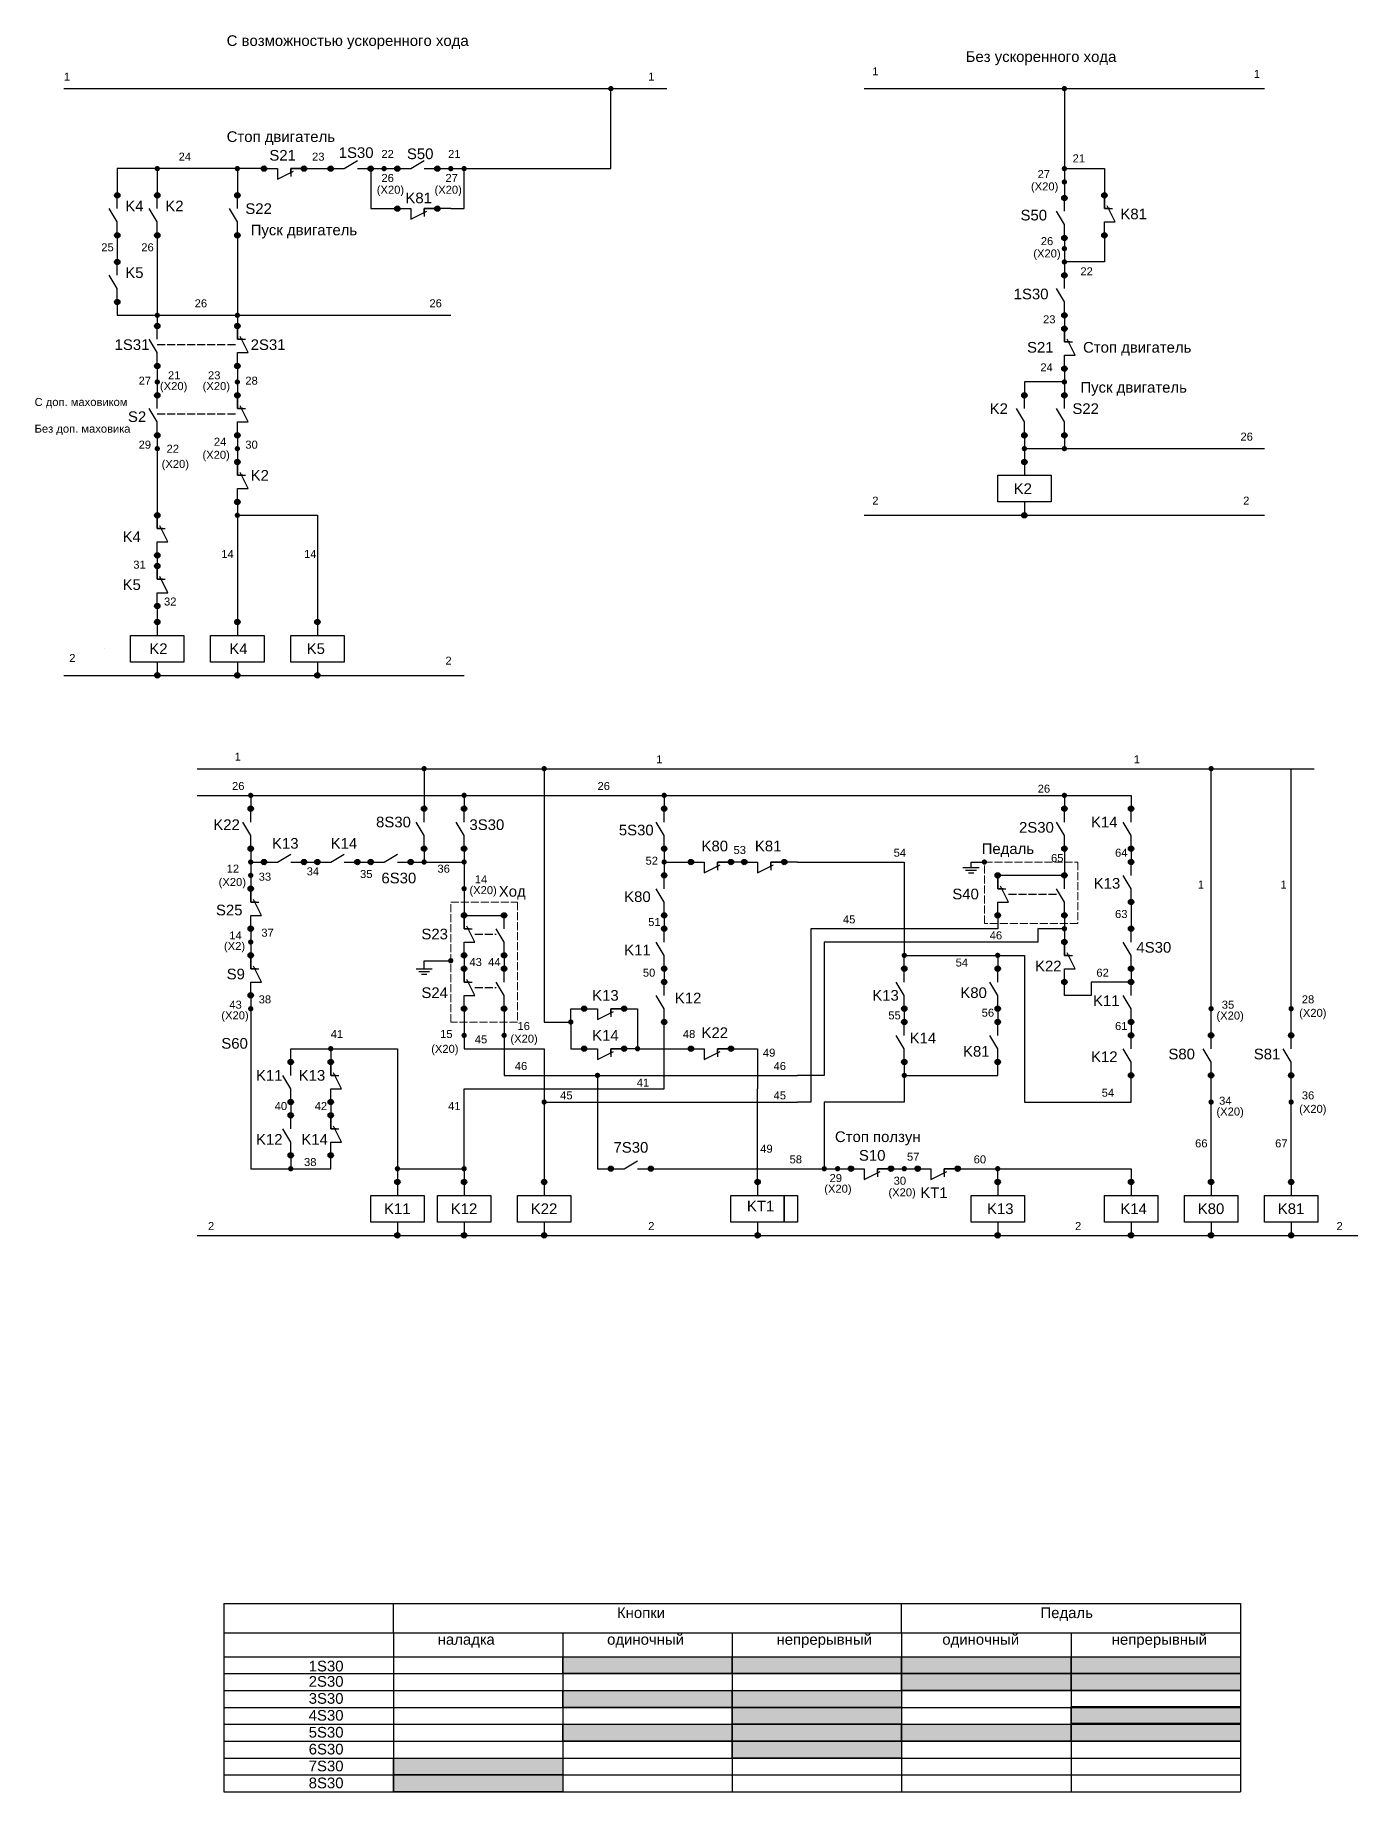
# Model space of a CAD drawing. Header units: millimetres. Extents: x -50 to 1825, y -550 to 600.
# Drawn here: x 414 to 910, y -509 to 150 of the extents above; entities that cross this region are included whole.
import ezdxf

# ---------------------------------------------------------------- set-up
doc = ezdxf.new("R2010")
doc.units = ezdxf.units.MM
doc.linetypes.add('ACAD_ISO02W100', pattern=[15, 12, -3])
doc.layers.get('0').update_dxf_attribs({"color": 250, "lineweight": 30})
for name, color, linetype, lineweight in [('Обозн.', 1, 'Continuous', 20), ('Провода', 5, 'Continuous', 20), ('Разъемы', 3, 'Continuous', 20)]:
    doc.layers.add(name, color=color, linetype=linetype, lineweight=lineweight)
doc.styles.get("Standard").update_dxf_attribs({"font": 'arial.ttf'})

# ---------------------------------------------------------------- blocks, each defined once
blk = doc.blocks.new('*U9')
h = blk.add_hatch(color=256)
h.dxf.hatch_style = 1
h.paths.add_polyline_path([(1, 0, 1), (-1, 0, 1)])
h = blk.add_hatch(color=256)
h.dxf.hatch_style = 1
h.paths.add_polyline_path([(1, 0, 1), (-1, 0, 1)])
h = blk.add_hatch(color=256)
h.dxf.hatch_style = 1
h.paths.add_polyline_path([(1, 0, 1), (-1, 0, 1)])
h = blk.add_hatch(color=256)
h.dxf.hatch_style = 1
h.paths.add_polyline_path([(16, 0, 1), (14, 0, 1)])
h = blk.add_hatch(color=256)
h.dxf.hatch_style = 1
h.paths.add_polyline_path([(16, 0, 1), (14, 0, 1)])
h = blk.add_hatch(color=256)
h.dxf.hatch_style = 1
h.paths.add_polyline_path([(16, 0, 1), (14, 0, 1)])
for points in [[(1, 0), (5, 0), (10, 3)], [(10, 0), (14, 0)]]:
    blk.add_lwpolyline(points)
for centre in [(0, 0), (0, 0), (0, 0), (15, 0), (15, 0), (15, 0)]:
    blk.add_circle(centre, 1)
blk = doc.blocks.new('*U8')
h = blk.add_hatch(color=256)
h.dxf.hatch_style = 1
h.paths.add_polyline_path([(1, 0, 1), (-1, 0, 1)])
h = blk.add_hatch(color=256)
h.dxf.hatch_style = 1
h.paths.add_polyline_path([(1, 0, 1), (-1, 0, 1)])
h = blk.add_hatch(color=256)
h.dxf.hatch_style = 1
h.paths.add_polyline_path([(16, 0, 1), (14, 0, 1)])
h = blk.add_hatch(color=256)
h.dxf.hatch_style = 1
h.paths.add_polyline_path([(16, 0, 1), (14, 0, 1)])
for points in [[(1, 0), (5, 0), (5, -4), (11, -1)], [(1, 0), (5, 0), (5, -4), (11, -1)], [(10, -2), (10, 0), (14, 0)], [(14, 0), (10, 0), (10, -3)]]:
    blk.add_lwpolyline(points)
for centre in [(0, 0), (0, 0), (15, 0), (15, 0)]:
    blk.add_circle(centre, 1)
blk = doc.blocks.new('Катушка')
at = {"true_color": 0xffffff}
h = blk.add_hatch(color=7, dxfattribs=at)
h.dxf.hatch_style = 1
h.paths.add_polyline_path([(1, 0, 1), (-1, 0, 1)])
h = blk.add_hatch(color=7, dxfattribs=at)
h.dxf.hatch_style = 1
h.paths.add_polyline_path([(1, -20, 1), (-1, -20, 1)])
for p, q in [((0, -1), (0, -5)), ((0, -15), (0, -19))]:
    blk.add_line(p, q)
blk.add_lwpolyline([(-10, -5), (10, -5), (10, -15), (-10, -15)], close=True)
for centre in [(0, 0), (0, -20)]:
    blk.add_circle(centre, 1)
blk = doc.blocks.new('Контакт')
h = blk.add_hatch(color=256)
h.dxf.hatch_style = 1
h.paths.add_polyline_path([(1, 0, 1), (-1, 0, 1)])
h = blk.add_hatch(color=256)
h.dxf.hatch_style = 1
h.paths.add_polyline_path([(1, 0, 1), (-1, 0, 1)])
h = blk.add_hatch(color=256)
h.dxf.hatch_style = 1
h.paths.add_polyline_path([(1, 0, 1), (-1, 0, 1)])
h = blk.add_hatch(color=256)
h.dxf.hatch_style = 1
h.paths.add_polyline_path([(16, 0, 1), (14, 0, 1)])
h = blk.add_hatch(color=256)
h.dxf.hatch_style = 1
h.paths.add_polyline_path([(16, 0, 1), (14, 0, 1)])
h = blk.add_hatch(color=256)
h.dxf.hatch_style = 1
h.paths.add_polyline_path([(16, 0, 1), (14, 0, 1)])
for points in [[(1, 0), (5, 0), (10, 3)], [(10, 0), (14, 0)]]:
    blk.add_lwpolyline(points)
for centre in [(0, 0), (0, 0), (0, 0), (15, 0), (15, 0), (15, 0)]:
    blk.add_circle(centre, 1)
blk = doc.blocks.new('*U12')
at = {"true_color": 0xffffff}
h = blk.add_hatch(color=7, dxfattribs=at)
h.dxf.hatch_style = 1
h.paths.add_polyline_path([(1, 0, 1), (-1, 0, 1)])
h = blk.add_hatch(color=7, dxfattribs=at)
h.dxf.hatch_style = 1
h.paths.add_polyline_path([(1, -20, 1), (-1, -20, 1)])
for p, q in [((0, -1), (0, -5)), ((0, -15), (0, -19))]:
    blk.add_line(p, q)
blk.add_lwpolyline([(-10, -5), (10, -5), (10, -15), (-10, -15)], close=True)
for centre in [(0, 0), (0, -20)]:
    blk.add_circle(centre, 1)
blk = doc.blocks.new('111')
blk.add_lwpolyline([(0, 0), (5, 0), (5, -10), (0, -10)], close=True)
blk = doc.blocks.new('*U13')
at = {"true_color": 0xffffff}
h = blk.add_hatch(color=7, dxfattribs=at)
h.dxf.hatch_style = 1
h.paths.add_polyline_path([(1, 0, 1), (-1, 0, 1)])
h = blk.add_hatch(color=7, dxfattribs=at)
h.dxf.hatch_style = 1
h.paths.add_polyline_path([(1, -20, 1), (-1, -20, 1)])
for p, q in [((0, -1), (0, -5)), ((0, -15), (0, -19))]:
    blk.add_line(p, q)
blk.add_lwpolyline([(-10, -5), (10, -5), (10, -15), (-10, -15)], close=True)
for centre in [(0, 0), (0, -20)]:
    blk.add_circle(centre, 1)
blk.add_blockref('111', (10, -5))
blk = doc.blocks.new('*T16')
at = {"color": 0, "linetype": 'ByBlock', "lineweight": -2, "transparency": 16777216}
for p, q in [((0, 0), (381, 0)), ((0, 0), (0, -70.67)), ((381, 0), (381, -70.67)), ((0, -11), (381, -11)), ((63.5, -11), (63.5, -70.67)), ((127, -11), (127, -70.67)), ((190.5, -11), (190.5, -70.67)), ((254, -11), (254, -70.67)), ((317.5, -11), (317.5, -70.67)), ((0, -20), (381, -20)), ((0, -26.33), (381, -26.33)), ((0, -32.67), (381, -32.67)), ((0, -39), (381, -39)), ((0, -45.33), (381, -45.33)), ((0, -51.67), (381, -51.67)), ((0, -58), (381, -58)), ((0, -64.33), (381, -64.33)), ((0, -70.67), (381, -70.67))]:
    blk.add_line(p, q, dxfattribs=at)

msp = doc.modelspace()

# ---------------------------------------------------------------- hatches: boundary and pattern name
h = msp.add_hatch(color=256)
h.dxf.hatch_style = 1
h.set_gradient(color1=(51, 51, 51), color2=(0, 0, 0), one_color=1)
edge = h.paths.add_edge_path()
edge.add_arc((630, 130), 1, 0, 360)
h = msp.add_hatch(color=256)
h.dxf.hatch_style = 1
h.set_gradient(color1=(51, 51, 51), color2=(0, 0, 0), one_color=1)
edge = h.paths.add_edge_path()
edge.add_arc((800, 130), 1, 0, 360)
h = msp.add_hatch(color=256)
h.dxf.hatch_style = 1
h.set_gradient(color1=(51, 51, 51), color2=(0, 0, 0), one_color=1)
edge = h.paths.add_edge_path()
edge.add_arc((460, 100), 1, 0, 360)
h = msp.add_hatch(color=256)
h.dxf.hatch_style = 1
h.set_gradient(color1=(51, 51, 51), color2=(0, 0, 0), one_color=1)
edge = h.paths.add_edge_path()
edge.add_arc((490, 100), 1, 0, 360)
h = msp.add_hatch(color=256)
h.dxf.hatch_style = 1
h.set_gradient(color1=(51, 51, 51), color2=(0, 0, 0), one_color=1)
edge = h.paths.add_edge_path()
edge.add_arc((545, 100), 1, 0, 360)
h = msp.add_hatch(color=256)
h.dxf.hatch_style = 1
h.set_gradient(color1=(51, 51, 51), color2=(0, 0, 0), one_color=1)
edge = h.paths.add_edge_path()
edge.add_arc((570, 100), 1, 0, 360)
h = msp.add_hatch(color=256)
h.dxf.hatch_style = 1
h.set_gradient(color1=(51, 51, 51), color2=(0, 0, 0), one_color=1)
edge = h.paths.add_edge_path()
edge.add_arc((575, 100), 1, 0, 360)
h = msp.add_hatch(color=256)
h.dxf.hatch_style = 1
h.set_gradient(color1=(51, 51, 51), color2=(0, 0, 0), one_color=1)
edge = h.paths.add_edge_path()
edge.add_arc((800, 100), 1, 0, 360)
h = msp.add_hatch(color=256)
h.dxf.hatch_style = 1
h.set_gradient(color1=(51, 51, 51), color2=(0, 0, 0), one_color=1)
edge = h.paths.add_edge_path()
edge.add_arc((800, 95), 1, 0, 360)
h = msp.add_hatch(color=256)
h.dxf.hatch_style = 1
h.set_gradient(color1=(51, 51, 51), color2=(0, 0, 0), one_color=1)
edge = h.paths.add_edge_path()
edge.add_arc((800, 70), 1, 0, 360)
h = msp.add_hatch(color=256)
h.dxf.hatch_style = 1
h.set_gradient(color1=(51, 51, 51), color2=(0, 0, 0), one_color=1)
edge = h.paths.add_edge_path()
edge.add_arc((800, 65), 1, 0, 360)
h = msp.add_hatch(color=256)
h.dxf.hatch_style = 1
h.set_gradient(color1=(51, 51, 51), color2=(0, 0, 0), one_color=1)
edge = h.paths.add_edge_path()
edge.add_arc((460, 45), 1, 0, 360)
h = msp.add_hatch(color=256)
h.dxf.hatch_style = 1
h.set_gradient(color1=(51, 51, 51), color2=(0, 0, 0), one_color=1)
edge = h.paths.add_edge_path()
edge.add_arc((490, 45), 1, 0, 360)
h = msp.add_hatch(color=256)
h.dxf.hatch_style = 1
h.set_gradient(color1=(51, 51, 51), color2=(0, 0, 0), one_color=1)
edge = h.paths.add_edge_path()
edge.add_arc((460, 20), 1, 0, 360)
h = msp.add_hatch(color=256)
h.dxf.hatch_style = 1
h.set_gradient(color1=(51, 51, 51), color2=(0, 0, 0), one_color=1)
edge = h.paths.add_edge_path()
edge.add_arc((490, 20), 1, 0, 360)
h = msp.add_hatch(color=256)
h.dxf.hatch_style = 1
h.set_gradient(color1=(51, 51, 51), color2=(0, 0, 0), one_color=1)
edge = h.paths.add_edge_path()
edge.add_arc((800, 20), 1, 0, 360)
h = msp.add_hatch(color=256)
h.dxf.hatch_style = 1
h.set_gradient(color1=(51, 51, 51), color2=(0, 0, 0), one_color=1)
edge = h.paths.add_edge_path()
edge.add_arc((460, -5), 1, 0, 360)
h = msp.add_hatch(color=256)
h.dxf.hatch_style = 1
h.set_gradient(color1=(51, 51, 51), color2=(0, 0, 0), one_color=1)
edge = h.paths.add_edge_path()
edge.add_arc((490, -5), 1, 0, 360)
h = msp.add_hatch(color=256)
h.dxf.hatch_style = 1
h.set_gradient(color1=(51, 51, 51), color2=(0, 0, 0), one_color=1)
edge = h.paths.add_edge_path()
edge.add_arc((785, -5), 1, 0, 360)
h = msp.add_hatch(color=256)
h.dxf.hatch_style = 1
h.set_gradient(color1=(51, 51, 51), color2=(0, 0, 0), one_color=1)
edge = h.paths.add_edge_path()
edge.add_arc((800, -5), 1, 0, 360)
h = msp.add_hatch(color=256)
h.dxf.hatch_style = 1
h.set_gradient(color1=(51, 51, 51), color2=(0, 0, 0), one_color=1)
edge = h.paths.add_edge_path()
edge.add_arc((490, -30), 1, 0, 360)
h = msp.add_hatch(color=256)
h.dxf.hatch_style = 1
h.set_gradient(color1=(51, 51, 51), color2=(0, 0, 0), one_color=1)
edge = h.paths.add_edge_path()
edge.add_arc((560, -125), 1, 0, 360)
h = msp.add_hatch(color=256)
h.dxf.hatch_style = 1
h.set_gradient(color1=(51, 51, 51), color2=(0, 0, 0), one_color=1)
edge = h.paths.add_edge_path()
edge.add_arc((605, -125), 1, 0, 360)
h = msp.add_hatch(color=256)
h.dxf.hatch_style = 1
h.set_gradient(color1=(51, 51, 51), color2=(0, 0, 0), one_color=1)
edge = h.paths.add_edge_path()
edge.add_arc((855, -125), 1, 0, 360)
h = msp.add_hatch(color=256)
h.dxf.hatch_style = 1
h.set_gradient(color1=(51, 51, 51), color2=(0, 0, 0), one_color=1)
edge = h.paths.add_edge_path()
edge.add_arc((495, -135), 1, 0, 360)
h = msp.add_hatch(color=256)
h.dxf.hatch_style = 1
h.set_gradient(color1=(51, 51, 51), color2=(0, 0, 0), one_color=1)
edge = h.paths.add_edge_path()
edge.add_arc((575, -135), 1, 0, 360)
h = msp.add_hatch(color=256)
h.dxf.hatch_style = 1
h.set_gradient(color1=(51, 51, 51), color2=(0, 0, 0), one_color=1)
edge = h.paths.add_edge_path()
edge.add_arc((650, -135), 1, 0, 360)
h = msp.add_hatch(color=256)
h.dxf.hatch_style = 1
h.set_gradient(color1=(51, 51, 51), color2=(0, 0, 0), one_color=1)
edge = h.paths.add_edge_path()
edge.add_arc((800, -135), 1, 0, 360)
h = msp.add_hatch(color=256)
h.dxf.hatch_style = 1
h.set_gradient(color1=(51, 51, 51), color2=(0, 0, 0), one_color=1)
edge = h.paths.add_edge_path()
edge.add_arc((495, -160), 1, 0, 360)
h = msp.add_hatch(color=256)
h.dxf.hatch_style = 1
h.set_gradient(color1=(51, 51, 51), color2=(0, 0, 0), one_color=1)
edge = h.paths.add_edge_path()
edge.add_arc((495, -165), 1, 0, 360)
h = msp.add_hatch(color=256)
h.dxf.hatch_style = 1
h.set_gradient(color1=(51, 51, 51), color2=(0, 0, 0), one_color=1)
edge = h.paths.add_edge_path()
edge.add_arc((560, -160), 1, 0, 360)
h = msp.add_hatch(color=256)
h.dxf.hatch_style = 1
h.set_gradient(color1=(51, 51, 51), color2=(0, 0, 0), one_color=1)
edge = h.paths.add_edge_path()
edge.add_arc((575, -160), 1, 0, 360)
h = msp.add_hatch(color=256)
h.dxf.hatch_style = 1
h.set_gradient(color1=(51, 51, 51), color2=(0, 0, 0), one_color=1)
edge = h.paths.add_edge_path()
edge.add_arc((650, -160), 1, 0, 360)
h = msp.add_hatch(color=256)
h.dxf.hatch_style = 1
h.set_gradient(color1=(51, 51, 51), color2=(0, 0, 0), one_color=1)
edge = h.paths.add_edge_path()
edge.add_arc((770, -160), 1, 0, 360)
h = msp.add_hatch(color=256)
h.dxf.hatch_style = 1
h.set_gradient(color1=(51, 51, 51), color2=(0, 0, 0), one_color=1)
edge = h.paths.add_edge_path()
edge.add_arc((575, -170), 1, 0, 360)
h = msp.add_hatch(color=256)
h.dxf.hatch_style = 1
h.set_gradient(color1=(51, 51, 51), color2=(0, 0, 0), one_color=1)
edge = h.paths.add_edge_path()
edge.add_arc((800, -185), 1, 0, 360)
h = msp.add_hatch(color=256)
h.dxf.hatch_style = 1
h.set_gradient(color1=(51, 51, 51), color2=(0, 0, 0), one_color=1)
edge = h.paths.add_edge_path()
edge.add_arc((495, -190), 1, 0, 360)
h = msp.add_hatch(color=256)
h.dxf.hatch_style = 1
h.set_gradient(color1=(51, 51, 51), color2=(0, 0, 0), one_color=1)
edge = h.paths.add_edge_path()
edge.add_arc((570, -197), 1, 0, 360)
h = msp.add_hatch(color=256)
h.dxf.hatch_style = 1
h.set_gradient(color1=(51, 51, 51), color2=(0, 0, 0), one_color=1)
edge = h.paths.add_edge_path()
edge.add_arc((740, -195), 1, 0, 360)
h = msp.add_hatch(color=256)
h.dxf.hatch_style = 1
h.set_gradient(color1=(51, 51, 51), color2=(0, 0, 0), one_color=1)
edge = h.paths.add_edge_path()
edge.add_arc((775, -195), 1, 0, 360)
h = msp.add_hatch(color=256)
h.dxf.hatch_style = 1
h.set_gradient(color1=(51, 51, 51), color2=(0, 0, 0), one_color=1)
edge = h.paths.add_edge_path()
edge.add_arc((495, -215), 1, 0, 360)
h = msp.add_hatch(color=256)
h.dxf.hatch_style = 1
h.set_gradient(color1=(51, 51, 51), color2=(0, 0, 0), one_color=1)
edge = h.paths.add_edge_path()
edge.add_arc((855, -215), 1, 0, 360)
h = msp.add_hatch(color=256)
h.dxf.hatch_style = 1
h.set_gradient(color1=(51, 51, 51), color2=(0, 0, 0), one_color=1)
edge = h.paths.add_edge_path()
edge.add_arc((885, -215), 1, 0, 360)
h = msp.add_hatch(color=256)
h.dxf.hatch_style = 1
h.set_gradient(color1=(51, 51, 51), color2=(0, 0, 0), one_color=1)
edge = h.paths.add_edge_path()
edge.add_arc((615, -220), 1, 0, 360)
h = msp.add_hatch(color=256)
h.dxf.hatch_style = 1
h.set_gradient(color1=(51, 51, 51), color2=(0, 0, 0), one_color=1)
edge = h.paths.add_edge_path()
edge.add_arc((525, -230), 1, 0, 360)
h = msp.add_hatch(color=256)
h.dxf.hatch_style = 1
h.set_gradient(color1=(51, 51, 51), color2=(0, 0, 0), one_color=1)
edge = h.paths.add_edge_path()
edge.add_arc((575, -225), 1, 0, 360)
h = msp.add_hatch(color=256)
h.dxf.hatch_style = 1
h.set_gradient(color1=(51, 51, 51), color2=(0, 0, 0), one_color=1)
edge = h.paths.add_edge_path()
edge.add_arc((590, -225), 1, 0, 360)
h = msp.add_hatch(color=256)
h.dxf.hatch_style = 1
h.set_gradient(color1=(51, 51, 51), color2=(0, 0, 0), one_color=1)
edge = h.paths.add_edge_path()
edge.add_arc((640, -230), 1, 0, 360)
h = msp.add_hatch(color=256)
h.dxf.hatch_style = 1
h.set_gradient(color1=(51, 51, 51), color2=(0, 0, 0), one_color=1)
edge = h.paths.add_edge_path()
edge.add_arc((625, -240), 1, 0, 360)
h = msp.add_hatch(color=256)
h.dxf.hatch_style = 1
h.set_gradient(color1=(51, 51, 51), color2=(0, 0, 0), one_color=1)
edge = h.paths.add_edge_path()
edge.add_arc((740, -240), 1, 0, 360)
h = msp.add_hatch(color=256)
h.dxf.hatch_style = 1
h.set_gradient(color1=(51, 51, 51), color2=(0, 0, 0), one_color=1)
edge = h.paths.add_edge_path()
edge.add_arc((605, -250), 1, 0, 360)
h = msp.add_hatch(color=256)
h.dxf.hatch_style = 1
h.set_gradient(color1=(51, 51, 51), color2=(0, 0, 0), one_color=1)
edge = h.paths.add_edge_path()
edge.add_arc((855, -250), 1, 0, 360)
h = msp.add_hatch(color=256)
h.dxf.hatch_style = 1
h.set_gradient(color1=(51, 51, 51), color2=(0, 0, 0), one_color=1)
edge = h.paths.add_edge_path()
edge.add_arc((885, -250), 1, 0, 360)
h = msp.add_hatch(color=256)
h.dxf.hatch_style = 1
h.set_gradient(color1=(51, 51, 51), color2=(0, 0, 0), one_color=1)
edge = h.paths.add_edge_path()
edge.add_arc((510, -275), 1, 0, 360)
h = msp.add_hatch(color=256)
h.dxf.hatch_style = 1
h.set_gradient(color1=(51, 51, 51), color2=(0, 0, 0), one_color=1)
edge = h.paths.add_edge_path()
edge.add_arc((550, -275), 1, 0, 360)
h = msp.add_hatch(color=256)
h.dxf.hatch_style = 1
h.set_gradient(color1=(51, 51, 51), color2=(0, 0, 0), one_color=1)
edge = h.paths.add_edge_path()
edge.add_arc((575, -275), 1, 0, 360)
h = msp.add_hatch(color=256)
h.dxf.hatch_style = 1
h.set_gradient(color1=(51, 51, 51), color2=(0, 0, 0), one_color=1)
edge = h.paths.add_edge_path()
edge.add_arc((710, -275), 1, 0, 360)
h = msp.add_hatch(color=256)
h.dxf.hatch_style = 1
h.set_gradient(color1=(51, 51, 51), color2=(0, 0, 0), one_color=1)
edge = h.paths.add_edge_path()
edge.add_arc((715, -275), 1, 0, 360)
h = msp.add_hatch(color=256)
h.dxf.hatch_style = 1
h.set_gradient(color1=(51, 51, 51), color2=(0, 0, 0), one_color=1)
edge = h.paths.add_edge_path()
edge.add_arc((740, -275), 1, 0, 360)
h = msp.add_hatch(color=256)
h.dxf.hatch_style = 1
h.set_gradient(color1=(51, 51, 51), color2=(0, 0, 0), one_color=1)
edge = h.paths.add_edge_path()
edge.add_arc((775, -275), 1, 0, 360)
h = msp.add_hatch(color=255)
h.dxf.hatch_style = 1
h.set_gradient(color2=(0, 0, 0), tint=1)
h.paths.add_polyline_path([(675.5, -464.33), (675.5, -458), (612, -458), (612, -464.33)])
h = msp.add_hatch(color=255)
h.dxf.hatch_style = 1
h.set_gradient(color2=(0, 0, 0), tint=1)
h.paths.add_polyline_path([(739, -464.33), (739, -458), (675.5, -458), (675.5, -464.33)])
h = msp.add_hatch(color=255)
h.dxf.hatch_style = 1
h.set_gradient(color2=(0, 0, 0), tint=1)
h.paths.add_polyline_path([(802.5, -464.33), (802.5, -458), (739, -458), (739, -464.33)])
h = msp.add_hatch(color=255)
h.dxf.hatch_style = 1
h.set_gradient(color2=(0, 0, 0), tint=1)
h.paths.add_polyline_path([(866, -464.33), (866, -458), (802.5, -458), (802.5, -464.33)])
h = msp.add_hatch(color=255)
h.dxf.hatch_style = 1
h.set_gradient(color2=(0, 0, 0), tint=1)
h.paths.add_polyline_path([(802.5, -470.67), (802.5, -464.33), (739, -464.33), (739, -470.67)])
h = msp.add_hatch(color=255)
h.dxf.hatch_style = 1
h.set_gradient(color2=(0, 0, 0), tint=1)
h.paths.add_polyline_path([(866, -470.67), (866, -464.33), (802.5, -464.33), (802.5, -470.67)])
h = msp.add_hatch(color=255)
h.dxf.hatch_style = 1
h.set_gradient(color2=(0, 0, 0), tint=1)
h.paths.add_polyline_path([(675.5, -477), (675.5, -470.67), (612, -470.67), (612, -477)])
h = msp.add_hatch(color=255)
h.dxf.hatch_style = 1
h.set_gradient(color2=(0, 0, 0), tint=1)
h.paths.add_polyline_path([(739, -477), (739, -470.67), (675.5, -470.67), (675.5, -477)])
h = msp.add_hatch(color=255)
h.dxf.hatch_style = 1
h.set_gradient(color2=(0, 0, 0), tint=1)
h.paths.add_polyline_path([(739, -483.33), (739, -477), (675.5, -477), (675.5, -483.33)])
h = msp.add_hatch(color=255)
h.dxf.hatch_style = 1
h.set_gradient(color2=(0, 0, 0), tint=1)
h.paths.add_polyline_path([(866, -483), (866, -476.67), (802.5, -476.67), (802.5, -483)])
h = msp.add_hatch(color=255)
h.dxf.hatch_style = 1
h.set_gradient(color2=(0, 0, 0), tint=1)
h.paths.add_polyline_path([(675.5, -489.67), (675.5, -483.33), (612, -483.33), (612, -489.67)])
h = msp.add_hatch(color=255)
h.dxf.hatch_style = 1
h.set_gradient(color2=(0, 0, 0), tint=1)
h.paths.add_polyline_path([(739, -489.67), (739, -483.33), (675.5, -483.33), (675.5, -489.67)])
h = msp.add_hatch(color=255)
h.dxf.hatch_style = 1
h.set_gradient(color2=(0, 0, 0), tint=1)
h.paths.add_polyline_path([(802.5, -489.67), (802.5, -483.33), (739, -483.33), (739, -489.67)])
h = msp.add_hatch(color=255)
h.dxf.hatch_style = 1
h.set_gradient(color2=(0, 0, 0), tint=1)
h.paths.add_polyline_path([(866, -489.67), (866, -483.33), (802.5, -483.33), (802.5, -489.67)])
h = msp.add_hatch(color=255)
h.dxf.hatch_style = 1
h.set_gradient(color2=(0, 0, 0), tint=1)
h.paths.add_polyline_path([(739, -496), (739, -489.67), (675.5, -489.67), (675.5, -496)])
h = msp.add_hatch(color=255)
h.dxf.hatch_style = 1
h.set_gradient(color2=(0, 0, 0), tint=1)
h.paths.add_polyline_path([(612, -502.33), (612, -496), (548.5, -496), (548.5, -502.33)])
h = msp.add_hatch(color=255)
h.dxf.hatch_style = 1
h.set_gradient(color2=(0, 0, 0), tint=1)
h.paths.add_polyline_path([(612, -508.67), (612, -502.33), (548.5, -502.33), (548.5, -508.67)])

# ---------------------------------------------------------------- linework, layer by layer
for p, q in [((425, 130), (651, 130)), ((630, 100), (630, 130)), ((725, 130), (875, 130)), ((800, 130), (800, 89)), ((500, 100), (445, 100)), ((445, 100), (445, 90)), ((460, 100), (460, 90)), ((490, 100), (490, 90)), ((515, 100), (525, 100)), ((540, 100), (550, 100)), ((540, 100), (540, 85)), ((565, 100), (575, 100)), ((575, 100), (630, 100)), ((575, 85), (575, 100)), ((800, 100), (815, 100)), ((815, 100), (815, 90)), ((540, 85), (545, 85)), ((545, 85), (550, 85)), ((570, 85), (565, 85)), ((570, 85), (575, 85)), ((445, 75), (445, 65)), ((460, 75), (460, 41)), ((490, 75), (490, 41)), ((800, 75), (800, 60)), ((815, 75), (815, 65)), ((815, 65), (800, 65)), ((445, 50), (445, 45)), ((445, 45), (570, 45)), ((800, 45), (800, 40)), ((460, 26), (460, 15)), ((490, 26), (490, 15)), ((800, 20), (785, 20)), ((785, 20), (785, 16)), ((800, 25), (800, 15)), ((490, 0), (490, -10)), ((460, 0), (460, -30)), ((785, 0), (785, -9)), ((785, -5), (875, -5)), ((800, 0), (800, -5)), ((490, -25), (490, -65)), ((490, -30), (520, -30)), ((520, -30), (520, -49)), ((725, -30), (784, -30)), ((786, -30), (875, -30)), ((460, -46), (460, -49)), ((520, -49), (520, -69)), ((460, -64), (460, -69)), ((490, -65), (490, -69)), ((440.06, -79.8), (440.06, -79.8)), ((425, -90), (459, -90)), ((461, -90), (489, -90)), ((491, -90), (519, -90)), ((521, -90), (575, -90)), ((475, -125), (893.63, -125)), ((560, -125), (560, -140)), ((605, -125), (605, -220)), ((855, -225), (855, -125)), ((885, -225), (885, -125)), ((475, -135), (825, -135)), ((495, -135), (495, -140)), ((575, -135), (575, -140)), ((650, -135), (650, -140)), ((800, -135), (800, -140)), ((824, -135), (824, -135)), ((824, -135), (824, -135)), ((825, -135), (825, -140)), ((495, -155), (495, -170)), ((560, -155), (560, -160)), ((575, -155), (575, -160)), ((650, -155), (650, -165)), ((800, -155), (800, -165)), ((825, -155), (825, -160)), ((495, -160), (500, -160)), ((515, -160), (520, -160)), ((535, -160), (540, -160)), ((555, -160), (575, -160)), ((575, -160), (575, -180)), ((650, -160), (660, -160)), ((680, -160), (675, -160)), ((700, -160), (695, -160)), ((700, -160), (740, -160)), ((740, -160), (740, -195)), ((762, -162), (768, -162)), ((763, -163), (767, -163)), ((764, -164), (766, -164)), ((765, -162), (765, -160)), ((765, -160), (770, -160)), ((800, -165), (775, -165)), ((825, -175), (825, -185)), ((575, -180), (590, -180)), ((650, -180), (650, -185)), ((775, -180), (775, -185)), ((800, -180), (800, -190)), ((495, -185), (495, -195)), ((775, -185), (705, -185)), ((705, -185), (705, -250)), ((790, -190), (710, -190)), ((710, -190), (710, -240)), ((800, -185), (790, -185)), ((790, -185), (790, -190)), ((560, -200), (560, -197)), ((560, -197), (570, -197)), ((575, -195), (575, -200)), ((590, -195), (590, -200)), ((740, -200), (740, -195)), ((740, -195), (775, -195)), ((775, -195), (775, -200)), ((775, -195), (785, -195)), ((785, -195), (785, -250)), ((557, -200), (563, -200)), ((558, -201), (562, -201)), ((559, -202), (561, -202)), ((650, -200), (650, -205)), ((825, -200), (825, -205)), ((495, -210), (495, -220)), ((800, -210), (800, -205)), ((810, -210), (800, -210)), ((825, -205), (810, -205)), ((810, -205), (810, -210)), ((575, -215), (575, -230)), ((590, -215), (590, -235)), ((615, -220), (615, -215)), ((615, -215), (620, -215)), ((635, -215), (640, -215)), ((640, -215), (640, -230)), ((740, -215), (740, -220)), ((775, -215), (775, -220)), ((495, -220), (495, -275)), ((605, -220), (615, -220)), ((615, -220), (615, -230)), ((650, -245), (650, -220)), ((825, -220), (825, -225)), ((510, -235), (510, -230)), ((510, -230), (525, -230)), ((525, -230), (525, -235)), ((525, -230), (550, -230)), ((550, -230), (550, -279)), ((575, -230), (605, -230)), ((605, -230), (605, -279)), ((615, -230), (620, -230)), ((640, -230), (635, -230)), ((640, -230), (660, -230)), ((675, -230), (685, -230)), ((685, -230), (685, -245)), ((590, -235), (590, -240)), ((740, -235), (740, -250)), ((775, -240), (775, -235)), ((590, -240), (625, -240)), ((625, -240), (625, -275)), ((625, -240), (700, -240)), ((710, -240), (700, -240)), ((740, -240), (775, -240)), ((825, -250), (825, -240)), ((855, -280), (855, -240)), ((885, -279), (885, -240)), ((510, -250), (510, -255)), ((525, -250), (525, -255)), ((575, -250), (575, -245)), ((575, -245), (650, -245)), ((575, -275), (575, -250)), ((605, -250), (700, -250)), ((685, -279), (685, -245)), ((705, -250), (700, -250)), ((740, -250), (710, -250)), ((710, -250), (710, -275)), ((785, -250), (825, -250)), ((510, -270), (510, -275)), ((525, -275), (525, -270)), ((495, -275), (525, -275)), ((550, -275), (575, -275)), ((575, -275), (575, -279)), ((625, -275), (630, -275)), ((645, -275), (685, -275)), ((685, -275), (720, -275)), ((710, -275), (710, -275)), ((735, -275), (745, -275)), ((760, -275), (775, -275)), ((775, -279), (775, -275)), ((775, -275), (825, -275)), ((825, -275), (825, -279)), ((475, -300), (549, -300)), ((551, -300), (574, -300)), ((576, -300), (604, -300)), ((606, -300), (625, -300)), ((625, -300), (684, -300)), ((686, -300), (726, -300)), ((726, -300), (774, -300)), ((776, -300), (824, -300)), ((826, -300), (854, -300)), ((856, -300), (884, -300)), ((886, -300), (910, -300)), ((548.5, -449), (548.5, -438)), ((739, -449), (739, -438))]:
    msp.add_line(p, q)
at = {"linetype": 'ACAD_ISO02W100', "ltscale": 0.25}
for p, q in [((460, 34), (490, 34)), ((460, 8), (490, 8)), ((779, -172), (797, -172)), ((579, -187), (587, -187)), ((579, -207), (587, -207))]:
    msp.add_line(p, q, dxfattribs=at)
for points in [[(770, -160), (770, -160), (770, -160), (770, -160)], [(612, -458), (675.5, -458), (675.5, -464.33), (612, -464.33)], [(675.5, -458), (739, -458), (739, -464.33), (675.5, -464.33)], [(739, -458), (802.5, -458), (802.5, -464.33), (739, -464.33)], [(802.5, -458), (866, -458), (866, -464.33), (802.5, -464.33)], [(739, -464.33), (802.5, -464.33), (802.5, -470.67), (739, -470.67)], [(802.5, -464.33), (866, -464.33), (866, -470.67), (802.5, -470.67)], [(612, -470.67), (675.5, -470.67), (675.5, -477), (612, -477)], [(675.5, -470.67), (739, -470.67), (739, -477), (675.5, -477)], [(675.5, -477), (739, -477), (739, -483.33), (675.5, -483.33)], [(802.5, -476.67), (866, -476.67), (866, -483), (802.5, -483)], [(612, -483.33), (675.5, -483.33), (675.5, -489.67), (612, -489.67)], [(675.5, -483.33), (739, -483.33), (739, -489.67), (675.5, -489.67)], [(739, -483.33), (802.5, -483.33), (802.5, -489.67), (739, -489.67)], [(802.5, -483.33), (866, -483.33), (866, -489.67), (802.5, -489.67)], [(675.5, -489.67), (739, -489.67), (739, -496), (675.5, -496)], [(548.5, -496), (612, -496), (612, -502.33), (548.5, -502.33)], [(548.5, -502.33), (612, -502.33), (612, -508.67), (548.5, -508.67)]]:
    msp.add_lwpolyline(points, close=True)
at = {"linetype": 'ACAD_ISO02W100', "lineweight": 20, "ltscale": 0.25}
for points in [[(770, -160), (805, -160), (805, -183), (770, -183)], [(570, -175), (595, -175), (595, -220), (570, -220)]]:
    msp.add_lwpolyline(points, close=True, dxfattribs=at)

# ---------------------------------------------------------------- block references
for name, p in [('*U8', (500, 100)), ('*U9', (525, 100)), ('*U9', (550, 100)), ('*U8', (550, 85)), ('Катушка', (785, -10)), ('Катушка', (460, -70)), ('Катушка', (490, -70)), ('Катушка', (520, -70)), ('Контакт', (500, -160)), ('Контакт', (520, -160)), ('Контакт', (540, -160)), ('*U8', (620, -215)), ('*U8', (620, -230)), ('*U8', (660, -230)), ('Контакт', (630, -275)), ('*U8', (720, -275)), ('*U8', (745, -275)), ('Катушка', (550, -280)), ('Катушка', (575, -280)), ('*U12', (605, -280)), ('*U13', (685, -280)), ('*U12', (775, -280)), ('*U12', (825, -280)), ('*U12', (855, -280)), ('*U12', (885, -280)), ('*T16', (485, -438))]:
    msp.add_blockref(name, p)
for name, p, rotation in [('*U9', (445, 75), 90.00002031079703), ('*U9', (460, 75), 90.00002031079703), ('*U9', (490, 75), 90.00002031079703), ('*U9', (800, 74), 89.99999999999999), ('*U8', (815, 75), 89.99999999999999), ('*U9', (445, 50), 90.00002031079703), ('*U9', (800, 45), 89.99999999999999), ('*U9', (460, 26), 90.00002031079703), ('*U8', (490, 26), 90.00002031079703), ('*U8', (800, 25), 89.99999999999999), ('*U9', (460, 0), 90.0000203107971), ('*U8', (490, 0), 90.00002031079703), ('*U9', (785, 0), 89.99999999999999), ('*U9', (800, 0), 89.99999999999999), ('*U8', (490, -25), 90.00002031079703), ('*U8', (460, -45), 90.00002031079703), ('*U8', (460, -64), 90.00002031079703), ('*U9', (495, -155), 90.00002031079703), ('*U9', (560, -155), 90.00002031079703), ('*U9', (575, -155), 90.00002031079703), ('*U9', (650, -155), 90.00002031079703), ('*U9', (800, -155), 90.00002031079703), ('*U9', (825, -155), 90.00002031079703), ('*U9', (650, -180), 90.00002031079703), ('*U8', (660, -160), 1.894594996928023e-05), ('*U8', (680, -160), 1.894594996928023e-05), ('*U8', (775, -180), 90.00002031079703), ('*U9', (800, -180), 90.00002031079703), ('*U9', (825, -175), 90.00002031079703), ('*U8', (495, -185), 90.00002031079703), ('*U8', (575, -195), 90.00002031079703), ('*U9', (590, -195), 90.00002031079703), ('*U9', (650, -200), 90.00002031079703), ('*U9', (825, -200), 90.00002031079703), ('*U8', (800, -205), 90.00002031079703), ('*U8', (495, -210), 90.00002031079703), ('*U8', (575, -215), 90.00002031079703), ('*U9', (590, -215), 90.00002031079703), ('*U9', (650, -220), 90.00002031079703), ('*U9', (740, -215), 90.00002031079703), ('*U9', (775, -215), 90.00002031079703), ('*U9', (825, -220), 90.00002031079703), ('*U9', (740, -235), 90.00002031079703), ('*U9', (775, -235), 90.00002031079703), ('*U9', (825, -240), 90.00002031079703), ('*U9', (855, -240), 90.00002031079703), ('*U9', (885, -240), 90.00002031079703), ('*U9', (510, -250), 90.00002031079703), ('*U8', (525, -250), 90.00002031079703), ('*U9', (510, -270), 90.00002031079703), ('*U8', (525, -270), 90.00002031079703)]:
    msp.add_blockref(name, p, dxfattribs=dict(rotation=rotation))

# ---------------------------------------------------------------- texts
for s, p in [('Кнопки', (632.29, -443.5)), ('Педаль', (791.04, -443.5)), ('наладка', (565.1, -453.5)), ('одиночный ', (628.6, -453.5)), ('непрерывный', (692.1, -453.5)), ('одиночный ', (754.24, -453.5)), ('непрерывный', (817.74, -453.5)), ('1S30', (516.75, -463.5)), ('2S30', (516.75, -469.25)), ('3S30', (516.75, -475.64)), ('4S30', (516.75, -481.97)), ('5S30', (516.75, -488.31)), ('6S30', (516.75, -494.64)), ('7S30', (516.75, -500.97)), ('8S30', (516.75, -507.31))]:
    msp.add_text(s, height=4).set_placement(p)
at = {"layer": 'Обозн.'}
for s, height, p in [('С возможностью ускоренного хода', 4, (486, 146)), ('Без ускоренного хода', 4, (763, 140)), ('Стоп двигатель', 4, (486, 110)), ('S21', 4, (502, 103)), ('1S30', 4, (528, 104)), ('S50', 4, (553.57, 103.57)), ('K4', 4, (448, 84)), ('K2', 4, (463, 84)), ('S22', 4, (493, 83)), ('K81', 4, (553, 87)), ('S50', 4, (783.57, 80.57)), ('K81', 4, (821, 81)), ('Пуск двигатель', 4, (495, 75)), ('K5', 4, (448, 59)), ('1S30', 4, (781, 51)), ('1S31', 4, (444, 32)), ('2S31', 4, (495, 32)), ('S21', 4, (786, 31)), ('Стоп двигатель', 4, (807, 31)), ('Пуск двигатель', 4, (806, 16)), ('С доп. маховиком', 3, (414, 11)), ('S2', 4, (449, 5)), ('K2', 4, (772, 8)), ('S22', 4, (803, 8)), ('Без доп. маховика', 3, (414, 1)), ('K2', 4, (495, -17)), ('K2', 4, (781, -22)), ('K4', 4, (447, -40)), ('K5', 4, (447, -58)), ('K2', 4, (457, -82)), ('K4', 4, (487, -82)), ('K5', 4, (516, -82)), ('K22', 4, (481, -148)), ('8S30', 4, (542, -147)), ('3S30', 4, (577, -148)), ('K14', 4, (810, -147)), ('K13', 4, (503, -155)), ('K14', 4, (525, -155)), ('5S30', 4, (633, -150)), ('2S30', 4, (783, -149)), ('Педаль', 4, (769, -157)), ('6S30', 4, (544, -168)), ('Ход', 4, (588, -173)), ('K80', 4, (635, -175)), ('S40', 4, (758, -174)), ('K13', 4, (811, -170)), ('S25', 4, (482, -180)), ('S23', 4, (559, -189)), ('K11', 4, (635, -195)), ('4S30', 4, (827, -194)), ('K22', 4, (789, -201)), ('S9', 4, (486, -204)), ('S24', 4, (559, -211)), ('K13', 4, (623, -212)), ('K12', 4, (654, -213)), ('K13', 4, (728, -212)), ('K80', 4, (761, -211)), ('K11', 4, (810.75, -214)), ('K14', 4, (623, -227)), ('K22', 4, (664, -226)), ('S60', 4, (484, -230)), ('K14', 4, (742, -228)), ('S80', 4, (839, -234)), ('S81', 4, (871, -234)), ('K12', 4, (810, -235)), ('K11', 4, (497, -242)), ('K13', 4, (513, -242)), ('K12', 4, (497, -266)), ('K14', 4, (514, -266)), ('Стоп ползун', 4, (714, -265)), ('7S30', 4, (631, -269)), ('S10', 4, (723, -272)), ('KT1', 4, (746, -286)), ('K11', 4, (545, -292)), ('K12', 4, (570, -292)), ('K22', 4, (600, -292)), ('KT1', 4, (681, -291)), ('K13', 4, (771, -292)), ('K14', 4, (821, -292)), ('K80', 4, (850, -292))]:
    msp.add_text(s, height=height, dxfattribs=at).set_placement(p)
for s, p in [('K80', (664, -156)), ('K81', (684, -156)), ('K81', (762, -233)), ('K81', (880, -292))]:
    msp.add_text(s, height=4, rotation=360, dxfattribs=at).set_placement(p)
at = {"layer": 'Провода'}
for s, p in [('1', (425, 133)), ('1', (644, 133)), ('1', (728, 135)), ('1', (871, 134)), ('24', (468, 103)), ('23', (518, 103)), ('22', (544, 104)), ('21', (569, 104)), ('21', (803.09, 102.34)), ('25', (439, 69)), ('26', (454, 69)), ('22', (806, 60)), ('26', (474, 48)), ('26', (562, 48)), ('23', (792, 42)), ('24', (791, 24)), ('27', (453, 19)), ('28', (493, 19)), ('26', (866, -2)), ('29', (453, -5)), ('30', (493, -5)), ('2', (728, -26)), ('2', (867, -26)), ('14', (484, -46)), ('14', (515, -46)), ('31', (451, -50)), ('32', (462.52, -63.82)), ('2', (427, -85)), ('2', (568, -86)), ('1', (489, -122)), ('1', (647, -123)), ('1', (826, -123)), ('26', (488, -133)), ('26', (625, -133)), ('26', (790, -134)), ('52', (643, -161)), ('53', (676, -157)), ('54', (736, -158)), ('65', (795, -160)), ('64', (819, -158)), ('33', (498, -167)), ('34', (516, -165)), ('35', (536, -166)), ('36', (565, -164)), ('1', (850, -170)), ('1', (881, -170)), ('51', (644, -184)), ('45', (717, -183)), ('63', (819, -181)), ('37', (499, -188)), ('46', (772, -189)), ('43', (577, -199)), ('44', (584, -199)), ('54', (759.25, -199.18)), ('50', (642, -203)), ('62', (812, -203)), ('38', (498, -213)), ('55', (734, -219)), ('56', (769, -218)), ('41', (525, -226)), ('48', (657, -226)), ('61', (819, -223)), ('45', (579, -228)), ('49', (687, -233)), ('46', (594, -238)), ('46', (691, -238)), ('41', (639.73, -244.2)), ('40', (504, -253)), ('42', (519, -253)), ('41', (569, -253)), ('45', (611, -249)), ('45', (691, -249)), ('54', (814, -248)), ('49', (686, -269)), ('58', (697, -273)), ('57', (741, -272)), ('60', (766, -273)), ('66', (849, -267)), ('67', (879, -267)), ('38', (515, -274)), ('2', (479, -298)), ('2', (644, -298)), ('2', (804, -298)), ('2', (902, -298))]:
    msp.add_text(s, height=3, dxfattribs=at).set_placement(p)
at = {"layer": 'Разъемы'}
for s, p in [('27', (789.97, 96.47)), ('(X20)', (542.26, 90.59)), ('26', (544, 95)), ('(X20)', (563.91, 90.59)), ('27', (568, 95)), ('(X20)', (787.48, 91.84)), ('26', (791.16, 71.32)), ('(X20)', (788.35, 66.7)), ('(X20)', (461, 16.97)), ('21', (464, 21)), ('(X20)', (477, 16.97)), ('23', (479, 21)), ('22', (463.47, -6.53)), ('(X20)', (476.93, -8.81)), ('24', (481.21, -3.91)), ('(X20)', (461.63, -12.23)), ('12', (486, -164)), ('(X20)', (483, -169)), ('(X20)', (577, -172.05)), ('14', (579, -168)), ('(X2)', (485, -193)), ('14', (487, -189)), ('28', (889, -213)), ('(X20)', (484, -219)), ('43', (487, -215)), ('(X20)', (857, -219.06)), ('35', (859, -215)), ('(X20)', (888, -218.06)), ('15', (566, -226)), ('16', (595, -223)), ('(X20)', (562.66, -231.55)), ('(X20)', (592.35, -227.74)), ('34', (858, -251)), ('36', (889, -249)), ('(X20)', (857, -255.06)), ('(X20)', (888, -254.06)), ('(X20)', (710, -284)), ('29', (712, -280)), ('(X20)', (734.05, -285.36)), ('30', (736, -281))]:
    msp.add_text(s, height=3, dxfattribs=at).set_placement(p)

doc.saveas('drawing.dxf')
